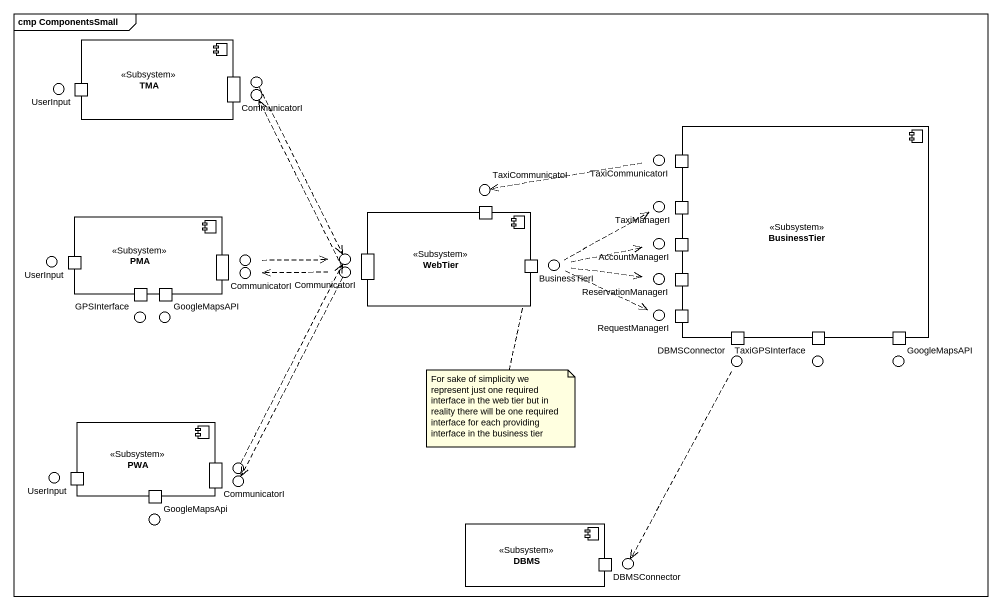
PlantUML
@startuml
mainframe cmp ComponentsSmall
component TMA <<Subsystem>> #FFFFFF {
  port CommunicatorI
  port UserInput
}
() " " as lollipop1
() " " as lollipop2
() " " as lollipop3
() " " as lollipop4
component BusinessTier <<Subsystem>> #FFFFFF {
  port TaxiCommunicatorI
  port TaxiManagerI
  port AccountManagerI
  port RequestManagerI
  port ReservationManagerI
  port DBMSConnector
  port TaxiGPSInterface
  port "GoogleMapsAPI" as GoogleMapsAPI_2
}
() TaxiCommunicatoI
component PMA <<Subsystem>> #FFFFFF {
  port "UserInput" as UserInput_2
  port "CommunicatorI" as CommunicatorI_2
  port GPSInterface
  port GoogleMapsAPI
}
component WebTier <<Subsystem>> #FFFFFF {
  port " " as port1
  port "CommunicatorI" as CommunicatorI_3
  port BusinessTierI
}
() " " as lollipop5
() " " as lollipop6
() " " as lollipop7
() " " as lollipop8
() " " as lollipop9
() " " as lollipop10
() " " as lollipop11
() " " as lollipop12
() " " as lollipop13
() " " as lollipop14
() " " as lollipop15
() " " as lollipop16
() " " as lollipop17
() " " as lollipop18
() " " as lollipop19
component PWA <<Subsystem>> #FFFFFF {
  port "CommunicatorI" as CommunicatorI_4
  port "UserInput" as UserInput_3
  port GoogleMapsApi
}
() " " as lollipop20
() " " as lollipop21
() " " as lollipop22
() " " as lollipop23
component DBMS <<Subsystem>> #FFFFFF {
  port "DBMSConnector" as DBMSConnector_2
}
() " " as lollipop24
lollipop1 ..> lollipop9
lollipop4 .left.> TaxiCommunicatoI
lollipop7 .right.> lollipop9
lollipop10 .up.> lollipop3
lollipop10 .left.> lollipop8
lollipop10 ..> lollipop23
lollipop11 .right.> lollipop5
lollipop11 .right.> lollipop12
lollipop11 .right.> lollipop15
lollipop11 .right.> lollipop16
lollipop17 ..> lollipop24
lollipop20 .up.> lollipop9
note as N1
  For sake of simplicity we represent just one required interface in the web tier but in reality there will be one required interface for each providing interface in the business tier
end note
N1 .. BusinessTierI
@enduml
